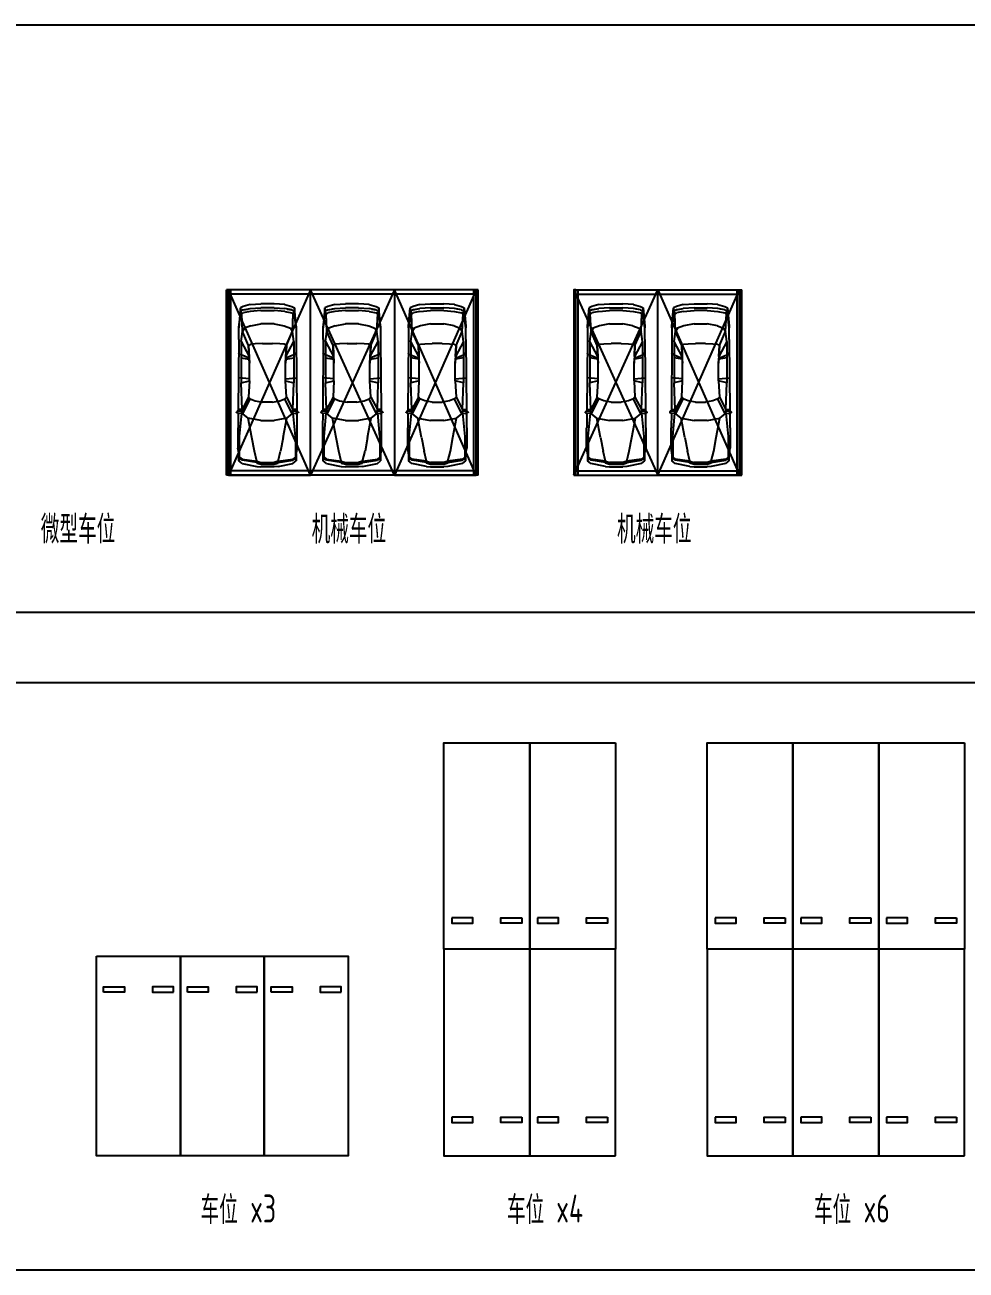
# Model space of a CAD drawing. Header units: millimetres. Extents: x 4401 to 92484, y 1885 to 582422.
# Drawn here: x 23947 to 50844, y 39468 to 75051 of the extents above; entities that cross this region are included whole.
import ezdxf
from ezdxf.enums import TextEntityAlignment as Align

# ---------------------------------------------------------------- set-up
doc = ezdxf.new("R2010")
doc.units = ezdxf.units.MM
doc.header["$MEASUREMENT"] = 0
doc.linetypes.add('CONTINOUS', pattern=[0])
for name, color, linetype in [('0-机械车位3变6', 140, 'Continuous'), ('E-UNIV-NOTE', 6, 'Continuous'), ('机械车位', 150, 'Continuous'), ('机械车位03', 140, 'Continuous'), ('重列Z', 10, 'Continuous')]:
    doc.layers.add(name, color=color, linetype=linetype)
doc.styles.get("Standard").update_dxf_attribs({"font": ''})
doc.styles.add('TH-STYLE3', font='TSSDENG', dxfattribs={"width": 0.7, "bigfont": 'TSSDCHN'})
doc.styles.get('Standard').set_extended_font_data('SimSun')

# ---------------------------------------------------------------- blocks, each defined once
blk = doc.blocks.new('A$C48E36DE6')
at = {"layer": '机械车位', "linetype": 'CONTINOUS'}
for points in [[(-7200, -5700), (-4800, -5700), (-4800, 0), (-7200, 0)], [(-4800, -5700), (-2400, -5700), (-2400, 0), (-4800, 0)], [(-2400, -5700), (0, -5700), (0, 0), (-2400, 0)], [(-7000, -4675), (-7000, -4825), (-6400, -4825), (-6400, -4675)], [(-5000, -4675), (-5000, -4825), (-5600, -4825), (-5600, -4675)], [(-4600, -4675), (-4600, -4825), (-4000, -4825), (-4000, -4675)], [(-2600, -4675), (-2600, -4825), (-3200, -4825), (-3200, -4675)], [(-2200, -4675), (-2200, -4825), (-1600, -4825), (-1600, -4675)], [(-200, -4675), (-200, -4825), (-800, -4825), (-800, -4675)]]:
    blk.add_lwpolyline(points, close=True, dxfattribs=at)
blk = doc.blocks.new('666666666666666')
at = {"color": 171}
for p, q in [((0, 7325), (0, 4925)), ((0, 4875), (0, 2475)), ((0, 2425), (0, 25))]:
    blk.add_line(p, q, dxfattribs=at)
for points in [[(0, 4900), (5900, 4900), (5900, 7350), (0, 7350)], [(1100, 7125), (950, 7125), (950, 6525), (1100, 6525)], [(11800, 4900), (5900, 4900), (5900, 7350), (11800, 7350)], [(6800, 7125), (6650, 7125), (6650, 6525), (6800, 6525)], [(1100, 5125), (950, 5125), (950, 5725), (1100, 5725)], [(6800, 5125), (6650, 5125), (6650, 5725), (6800, 5725)], [(0, 2450), (5900, 2450), (5900, 4900), (0, 4900)], [(1100, 4675), (950, 4675), (950, 4075), (1100, 4075)], [(11800, 2450), (5900, 2450), (5900, 4900), (11800, 4900)], [(6800, 4675), (6650, 4675), (6650, 4075), (6800, 4075)], [(1100, 2675), (950, 2675), (950, 3275), (1100, 3275)], [(6800, 2675), (6650, 2675), (6650, 3275), (6800, 3275)], [(0, 0), (5900, 0), (5900, 2450), (0, 2450)], [(1100, 2225), (950, 2225), (950, 1625), (1100, 1625)], [(11800, 0), (5900, 0), (5900, 2450), (11800, 2450)], [(6800, 2225), (6650, 2225), (6650, 1625), (6800, 1625)], [(1100, 225), (950, 225), (950, 825), (1100, 825)], [(6800, 225), (6650, 225), (6650, 825), (6800, 825)]]:
    blk.add_lwpolyline(points, close=True, dxfattribs=at)
blk = doc.blocks.new('A$C26E13461')
at = {"color": 171}
for p, q in [((-4875, -11800), (-2475, -11800)), ((-2425, -11800), (-25, -11800))]:
    blk.add_line(p, q, dxfattribs=at)
for points in [[(-2450, 0), (-2450, -5900), (-4900, -5900), (-4900, 0)], [(0, 0), (0, -5900), (-2450, -5900), (-2450, 0)], [(-4675, -5000), (-4675, -5150), (-4075, -5150), (-4075, -5000)], [(-2675, -5000), (-2675, -5150), (-3275, -5150), (-3275, -5000)], [(-2225, -5000), (-2225, -5150), (-1625, -5150), (-1625, -5000)], [(-225, -5000), (-225, -5150), (-825, -5150), (-825, -5000)], [(-2450, -11800), (-2450, -5900), (-4900, -5900), (-4900, -11800)], [(0, -11800), (0, -5900), (-2450, -5900), (-2450, -11800)], [(-4675, -10700), (-4675, -10850), (-4075, -10850), (-4075, -10700)], [(-2675, -10700), (-2675, -10850), (-3275, -10850), (-3275, -10700)], [(-2225, -10700), (-2225, -10850), (-1625, -10850), (-1625, -10700)], [(-225, -10700), (-225, -10850), (-825, -10850), (-825, -10700)]]:
    blk.add_lwpolyline(points, close=True, dxfattribs=at)
blk = doc.blocks.new('rtuy5iu')
at = {"layer": '机械车位03', "color": 8}
for p, q in [((1291024, 837273), (1291024, 831973)), ((1295824, 837273), (1291024, 837273)), ((1291086, 837273), (1291086, 831973)), ((1291086, 831973), (1291086, 837273)), ((1293424, 837273), (1291086, 831973)), ((1293424, 831973), (1291086, 837273)), ((1291149, 837273), (1291149, 831973)), ((1295824, 837273), (1293424, 831973)), ((1295824, 831973), (1293424, 837273)), ((1295699, 837273), (1295699, 831973)), ((1295824, 837148), (1291024, 837148)), ((1291473, 836941), (1291379, 836859)), ((1291473, 836941), (1291894, 837023)), ((1291894, 837023), (1292011, 837035)), ((1291894, 836924), (1292011, 836959)), ((1292011, 836953), (1291894, 836918)), ((1291894, 836871), (1291894, 836930)), ((1292011, 836924), (1291894, 836889)), ((1292386, 837035), (1292011, 837035)), ((1292386, 836959), (1292011, 836959)), ((1292011, 836953), (1292386, 836953)), ((1292011, 836924), (1292386, 836924)), ((1292199, 836959), (1292199, 836906)), ((1292504, 837023), (1292386, 837035)), ((1292386, 836959), (1292504, 836924)), ((1292504, 836918), (1292386, 836953)), ((1292386, 836924), (1292504, 836889)), ((1292504, 837023), (1292926, 836941)), ((1292504, 836930), (1292504, 836871)), ((1292926, 836941), (1293020, 836859)), ((1293885, 836941), (1293791, 836859)), ((1293885, 836941), (1294307, 837023)), ((1294307, 837023), (1294424, 837035)), ((1294307, 836924), (1294424, 836959)), ((1294424, 836953), (1294307, 836918)), ((1294307, 836871), (1294307, 836930)), ((1294424, 836924), (1294307, 836889)), ((1294799, 837035), (1294424, 837035)), ((1294799, 836959), (1294424, 836959)), ((1294424, 836953), (1294799, 836953)), ((1294424, 836924), (1294799, 836924)), ((1294612, 836959), (1294612, 836906)), ((1294917, 837023), (1294799, 837035)), ((1294799, 836959), (1294917, 836924)), ((1294917, 836918), (1294799, 836953)), ((1294799, 836924), (1294917, 836889)), ((1294917, 837023), (1295338, 836941)), ((1294917, 836930), (1294917, 836871)), ((1295338, 836941), (1295432, 836859)), ((1291377, 836637), (1291355, 836496)), ((1291400, 836790), (1291377, 836637)), ((1291377, 836637), (1291379, 836637)), ((1291379, 836859), (1291379, 836650)), ((1291379, 836859), (1291401, 836802)), ((1291401, 836790), (1291400, 836786)), ((1291473, 836847), (1291402, 836789)), ((1291402, 836754), (1291473, 836812)), ((1291402, 836812), (1291402, 836168)), ((1291894, 836906), (1291473, 836847)), ((1291473, 836812), (1291894, 836871)), ((1291824, 836589), (1291754, 836191)), ((1291894, 836871), (1291824, 836589)), ((1291894, 836871), (1292011, 836906)), ((1292011, 836906), (1292386, 836906)), ((1292504, 836871), (1292386, 836906)), ((1292504, 836906), (1292926, 836847)), ((1292504, 836871), (1292926, 836812)), ((1292504, 836871), (1292574, 836589)), ((1292644, 836191), (1292574, 836589)), ((1292996, 836789), (1292926, 836847)), ((1292996, 836754), (1292926, 836812)), ((1292996, 836168), (1292996, 836812)), ((1292998, 836790), (1292996, 836789)), ((1292997, 836802), (1293020, 836859)), ((1292998, 836790), (1293021, 836637)), ((1293020, 836648), (1293020, 836859)), ((1293020, 836637), (1293021, 836637)), ((1293043, 836496), (1293021, 836637)), ((1293022, 836635), (1293043, 836496)), ((1293789, 836637), (1293768, 836496)), ((1293813, 836790), (1293789, 836637)), ((1293789, 836637), (1293791, 836637)), ((1293791, 836859), (1293791, 836650)), ((1293791, 836859), (1293814, 836802)), ((1293813, 836790), (1293812, 836786)), ((1293885, 836847), (1293815, 836789)), ((1293815, 836754), (1293885, 836812)), ((1293815, 836812), (1293815, 836168)), ((1294307, 836906), (1293885, 836847)), ((1293885, 836812), (1294307, 836871)), ((1294236, 836589), (1294166, 836191)), ((1294307, 836871), (1294236, 836589)), ((1294307, 836871), (1294424, 836906)), ((1294424, 836906), (1294799, 836906)), ((1294917, 836871), (1294799, 836906)), ((1294917, 836906), (1295338, 836847)), ((1294917, 836871), (1295338, 836812)), ((1294917, 836871), (1294987, 836589)), ((1295057, 836191), (1294987, 836589)), ((1295409, 836789), (1295338, 836847)), ((1295409, 836754), (1295338, 836812)), ((1295409, 836168), (1295409, 836812)), ((1295410, 836790), (1295409, 836789)), ((1295410, 836802), (1295432, 836859)), ((1295410, 836790), (1295434, 836637)), ((1295432, 836648), (1295432, 836859)), ((1295432, 836637), (1295434, 836637)), ((1295455, 836496), (1295434, 836637)), ((1295434, 836635), (1295455, 836496)), ((1291355, 835921), (1291355, 836496)), ((1293043, 836496), (1293043, 835921)), ((1293768, 835921), (1293768, 836496)), ((1295455, 836496), (1295455, 835921)), ((1291364, 835497), (1291361, 835914)), ((1291402, 836168), (1291463, 835504)), ((1291754, 836191), (1291648, 835640)), ((1292644, 836191), (1292750, 835640)), ((1292996, 836168), (1292936, 835504)), ((1293034, 835497), (1293037, 835914)), ((1293777, 835497), (1293774, 835914)), ((1293815, 836168), (1293875, 835504)), ((1294166, 836191), (1294061, 835640)), ((1295057, 836191), (1295162, 835640)), ((1295409, 836168), (1295349, 835504)), ((1295447, 835497), (1295450, 835914)), ((1291322, 835483), (1291395, 835507)), ((1291470, 835503), (1291395, 835507)), ((1291477, 835499), (1291498, 835470)), ((1291489, 835483), (1291496, 835523)), ((1291648, 835640), (1291496, 835523)), ((1291496, 835523), (1291707, 835089)), ((1292011, 835711), (1291648, 835640)), ((1292011, 835711), (1292386, 835711)), ((1292750, 835640), (1292386, 835711)), ((1292902, 835523), (1292692, 835089)), ((1292750, 835640), (1292902, 835523)), ((1292900, 835470), (1292921, 835499)), ((1292910, 835483), (1292902, 835523)), ((1292928, 835503), (1293003, 835507)), ((1293076, 835483), (1293003, 835507)), ((1293734, 835483), (1293807, 835507)), ((1293883, 835503), (1293807, 835507)), ((1293890, 835499), (1293910, 835470)), ((1293901, 835483), (1293908, 835523)), ((1294061, 835640), (1293908, 835523)), ((1293908, 835523), (1294119, 835089)), ((1294424, 835711), (1294061, 835640)), ((1294424, 835711), (1294799, 835711)), ((1295162, 835640), (1294799, 835711)), ((1295315, 835523), (1295104, 835089)), ((1295162, 835640), (1295315, 835523)), ((1295313, 835470), (1295333, 835499)), ((1295322, 835483), (1295315, 835523)), ((1295340, 835503), (1295416, 835507)), ((1295489, 835483), (1295416, 835507)), ((1291350, 835434), (1291318, 835468)), ((1291352, 835431), (1291457, 835445)), ((1291457, 835431), (1291356, 835431)), ((1291379, 833390), (1291365, 835431)), ((1291473, 835394), (1291379, 835394)), ((1291473, 835394), (1291449, 834632)), ((1291457, 835445), (1291498, 835470)), ((1291496, 835470), (1291457, 835445)), ((1291457, 835445), (1291457, 835431)), ((1291457, 835431), (1291498, 835442)), ((1291469, 835434), (1291473, 835394)), ((1291473, 835394), (1291481, 835437)), ((1291660, 835043), (1291473, 835394)), ((1291497, 835469), (1291496, 835470)), ((1291498, 835442), (1291497, 835469)), ((1291707, 835089), (1291848, 835148)), ((1291848, 835148), (1292059, 835183)), ((1292340, 835183), (1292059, 835183)), ((1292340, 835183), (1292551, 835148)), ((1292551, 835148), (1292692, 835089)), ((1292738, 835043), (1292926, 835394)), ((1292941, 835445), (1292900, 835470)), ((1292900, 835442), (1292902, 835469)), ((1292900, 835442), (1292941, 835431)), ((1292902, 835469), (1292902, 835470)), ((1292902, 835470), (1292941, 835445)), ((1292918, 835437), (1292926, 835394)), ((1292929, 835434), (1292926, 835394)), ((1293020, 835394), (1292926, 835394)), ((1292926, 835394), (1292949, 834632)), ((1292941, 835445), (1292941, 835431)), ((1292941, 835445), (1293046, 835431)), ((1293042, 835431), (1292941, 835431)), ((1293020, 833390), (1293034, 835431)), ((1293048, 835434), (1293080, 835468)), ((1293762, 835434), (1293730, 835468)), ((1293765, 835431), (1293870, 835445)), ((1293870, 835431), (1293769, 835431)), ((1293791, 833390), (1293777, 835431)), ((1293885, 835394), (1293791, 835394)), ((1293885, 835394), (1293861, 834632)), ((1293870, 835445), (1293910, 835470)), ((1293909, 835470), (1293870, 835445)), ((1293870, 835445), (1293870, 835431)), ((1293870, 835431), (1293910, 835442)), ((1293881, 835434), (1293885, 835394)), ((1293885, 835394), (1293893, 835437)), ((1294073, 835043), (1293885, 835394)), ((1293909, 835469), (1293909, 835470)), ((1293910, 835442), (1293909, 835469)), ((1294119, 835089), (1294260, 835148)), ((1294260, 835148), (1294471, 835183)), ((1294752, 835183), (1294471, 835183)), ((1294752, 835183), (1294963, 835148)), ((1294963, 835148), (1295104, 835089)), ((1295151, 835043), (1295338, 835394)), ((1295353, 835445), (1295313, 835470)), ((1295313, 835442), (1295314, 835469)), ((1295313, 835442), (1295353, 835431)), ((1295314, 835469), (1295314, 835470)), ((1295314, 835470), (1295353, 835445)), ((1295331, 835437), (1295338, 835394)), ((1295342, 835434), (1295338, 835394)), ((1295432, 835394), (1295338, 835394)), ((1295338, 835394), (1295362, 834632)), ((1295353, 835445), (1295353, 835431)), ((1295353, 835445), (1295458, 835431)), ((1295454, 835431), (1295353, 835431)), ((1295432, 833390), (1295446, 835431)), ((1295461, 835434), (1295493, 835468)), ((1291660, 835043), (1291707, 835089)), ((1291684, 834574), (1291660, 835043)), ((1292692, 835089), (1292738, 835043)), ((1292738, 835043), (1292715, 834574)), ((1294073, 835043), (1294119, 835089)), ((1294096, 834574), (1294073, 835043)), ((1295104, 835089), (1295151, 835043)), ((1295151, 835043), (1295127, 834574)), ((1291684, 834515), (1291376, 834492)), ((1291449, 834632), (1291684, 834574)), ((1291449, 833449), (1291449, 834632)), ((1291684, 834574), (1291684, 834070)), ((1292715, 834574), (1292949, 834632)), ((1292715, 834574), (1292715, 834070)), ((1292715, 834515), (1293019, 834492)), ((1292949, 833449), (1292949, 834632)), ((1294096, 834515), (1293789, 834492)), ((1293861, 834632), (1294096, 834574)), ((1293861, 833449), (1293861, 834632)), ((1294096, 834574), (1294096, 834070)), ((1295127, 834574), (1295362, 834632)), ((1295127, 834574), (1295127, 834070)), ((1295127, 834515), (1295431, 834492)), ((1295362, 833449), (1295362, 834632)), ((1291660, 833566), (1291684, 834070)), ((1291684, 834070), (1291677, 833952)), ((1292721, 833952), (1292715, 834070)), ((1292715, 834070), (1292738, 833566)), ((1294073, 833566), (1294096, 834070)), ((1294096, 834070), (1294090, 833952)), ((1295133, 833952), (1295127, 834070)), ((1295127, 834070), (1295151, 833566)), ((1291402, 833824), (1291379, 833777)), ((1291449, 833835), (1291402, 833824)), ((1291449, 833917), (1291677, 833952)), ((1291677, 833929), (1291449, 833835)), ((1291449, 833449), (1291675, 833880)), ((1291676, 833882), (1291660, 833566)), ((1291676, 833882), (1291677, 833929)), ((1291677, 833952), (1291677, 833929)), ((1292722, 833929), (1292721, 833952)), ((1292721, 833952), (1292949, 833917)), ((1292949, 833835), (1292722, 833929)), ((1292723, 833882), (1292722, 833929)), ((1292723, 833882), (1292724, 833880)), ((1292738, 833566), (1292723, 833882)), ((1292724, 833880), (1292949, 833449)), ((1292996, 833824), (1292949, 833835)), ((1292996, 833824), (1293020, 833777)), ((1293815, 833824), (1293791, 833777)), ((1293861, 833835), (1293815, 833824)), ((1293861, 833917), (1294090, 833952)), ((1294089, 833929), (1293861, 833835)), ((1293861, 833449), (1294087, 833880)), ((1294088, 833882), (1294073, 833566)), ((1294088, 833882), (1294089, 833929)), ((1294090, 833952), (1294089, 833929)), ((1295134, 833929), (1295133, 833952)), ((1295133, 833952), (1295362, 833917)), ((1295362, 833835), (1295134, 833929)), ((1295135, 833882), (1295134, 833929)), ((1295135, 833882), (1295136, 833880)), ((1295151, 833566), (1295135, 833882)), ((1295136, 833880), (1295362, 833449)), ((1295409, 833824), (1295362, 833835)), ((1295409, 833824), (1295432, 833777)), ((1291379, 833390), (1291379, 833015)), ((1291449, 833449), (1291484, 833167)), ((1291660, 833566), (1291484, 833167)), ((1291660, 833566), (1291718, 833530)), ((1291848, 833519), (1291718, 833530)), ((1292059, 833507), (1291848, 833519)), ((1292059, 833507), (1292340, 833507)), ((1292551, 833519), (1292340, 833507)), ((1292679, 833530), (1292551, 833519)), ((1292738, 833566), (1292679, 833530)), ((1292738, 833566), (1292914, 833167)), ((1292949, 833449), (1292914, 833167)), ((1293020, 833015), (1293020, 833390)), ((1293791, 833390), (1293791, 833015)), ((1293861, 833449), (1293897, 833167)), ((1294073, 833566), (1293897, 833167)), ((1294073, 833566), (1294131, 833530)), ((1294260, 833519), (1294131, 833530)), ((1294471, 833507), (1294260, 833519)), ((1294471, 833507), (1294752, 833507)), ((1294963, 833519), (1294752, 833507)), ((1295092, 833530), (1294963, 833519)), ((1295151, 833566), (1295092, 833530)), ((1295151, 833566), (1295327, 833167)), ((1295362, 833449), (1295327, 833167)), ((1295432, 833015), (1295432, 833390)), ((1291379, 833061), (1291390, 832968)), ((1291379, 833061), (1291434, 832653)), ((1291426, 832488), (1291379, 833061)), ((1291426, 832488), (1291379, 833015)), ((1291384, 833008), (1291386, 833005)), ((1291484, 833167), (1291461, 832664)), ((1291543, 833074), (1291484, 833167)), ((1291718, 833003), (1291543, 833074)), ((1291718, 833003), (1292011, 832944)), ((1292386, 832944), (1292679, 833003)), ((1292679, 833003), (1292855, 833074)), ((1292855, 833074), (1292914, 833167)), ((1292914, 833167), (1292937, 832664)), ((1292964, 832653), (1293020, 833061)), ((1293020, 833061), (1292973, 832488)), ((1293020, 833015), (1292973, 832488)), ((1293020, 833061), (1293008, 832968)), ((1293013, 833005), (1293015, 833008)), ((1293791, 833061), (1293803, 832968)), ((1293791, 833061), (1293846, 832653)), ((1293838, 832488), (1293791, 833061)), ((1293838, 832488), (1293791, 833015)), ((1293796, 833008), (1293798, 833005)), ((1293897, 833167), (1293873, 832664)), ((1293955, 833074), (1293897, 833167)), ((1294131, 833003), (1293955, 833074)), ((1294131, 833003), (1294424, 832944)), ((1294799, 832944), (1295092, 833003)), ((1295092, 833003), (1295268, 833074)), ((1295268, 833074), (1295327, 833167)), ((1295327, 833167), (1295350, 832664)), ((1295377, 832653), (1295432, 833061)), ((1295432, 833061), (1295385, 832488)), ((1295432, 833015), (1295385, 832488)), ((1295432, 833061), (1295420, 832968)), ((1295425, 833005), (1295427, 833008)), ((1291390, 832968), (1291434, 832657)), ((1291434, 832657), (1291434, 832653)), ((1291461, 832664), (1291437, 832581)), ((1291461, 832664), (1291508, 832629)), ((1292386, 832944), (1292011, 832944)), ((1292937, 832664), (1292891, 832629)), ((1292961, 832581), (1292937, 832664)), ((1293008, 832968), (1292964, 832657)), ((1292964, 832657), (1292964, 832653)), ((1293803, 832968), (1293846, 832657)), ((1293846, 832657), (1293847, 832653)), ((1293873, 832664), (1293850, 832581)), ((1293873, 832664), (1293920, 832629)), ((1294799, 832944), (1294424, 832944)), ((1295350, 832664), (1295303, 832629)), ((1295373, 832581), (1295350, 832664)), ((1295420, 832968), (1295377, 832657)), ((1295377, 832657), (1295377, 832653)), ((1291436, 832604), (1291426, 832488)), ((1291508, 832453), (1291426, 832488)), ((1291508, 832546), (1291437, 832581)), ((1291707, 832593), (1291508, 832629)), ((1291508, 832546), (1291707, 832511)), ((1291508, 832546), (1291638, 832523)), ((1291707, 832394), (1291508, 832453)), ((1291640, 832523), (1291638, 832523)), ((1292011, 832570), (1291707, 832593)), ((1291707, 832511), (1292011, 832488)), ((1291707, 832394), (1292011, 832371)), ((1292011, 832570), (1292386, 832570)), ((1292386, 832488), (1292011, 832488)), ((1292386, 832371), (1292011, 832371)), ((1292692, 832593), (1292386, 832570)), ((1292386, 832488), (1292692, 832511)), ((1292692, 832394), (1292386, 832371)), ((1292692, 832593), (1292891, 832629)), ((1292891, 832546), (1292692, 832511)), ((1292692, 832394), (1292891, 832453)), ((1292761, 832523), (1292759, 832523)), ((1292761, 832523), (1292891, 832546)), ((1292891, 832546), (1292961, 832581)), ((1292891, 832453), (1292973, 832488)), ((1292973, 832488), (1292962, 832604)), ((1293849, 832604), (1293838, 832488)), ((1293920, 832453), (1293838, 832488)), ((1293920, 832546), (1293850, 832581)), ((1294119, 832593), (1293920, 832629)), ((1293920, 832546), (1294119, 832511)), ((1293920, 832546), (1294050, 832523)), ((1294119, 832394), (1293920, 832453)), ((1294053, 832523), (1294050, 832523)), ((1294424, 832570), (1294119, 832593)), ((1294119, 832511), (1294424, 832488)), ((1294119, 832394), (1294424, 832371)), ((1294424, 832570), (1294799, 832570)), ((1294799, 832488), (1294424, 832488)), ((1294799, 832371), (1294424, 832371)), ((1295104, 832593), (1294799, 832570)), ((1294799, 832488), (1295104, 832511)), ((1295104, 832394), (1294799, 832371)), ((1295104, 832593), (1295303, 832629)), ((1295303, 832546), (1295104, 832511)), ((1295104, 832394), (1295303, 832453)), ((1295173, 832523), (1295171, 832523)), ((1295173, 832523), (1295303, 832546)), ((1295303, 832546), (1295373, 832581)), ((1295303, 832453), (1295385, 832488)), ((1295385, 832488), (1295375, 832604)), ((1295824, 832098), (1291024, 832098)), ((1295824, 831973), (1291024, 831973))]:
    blk.add_line(p, q, dxfattribs=at)
for points in [[(1291086, 837273), (1293424, 837273), (1293424, 831973), (1291086, 831973)], [(1291086, 837273), (1291086, 837273), (1291086, 831973), (1291086, 831973)], [(1295824, 837273), (1295761, 837273), (1295761, 831973), (1295824, 831973)]]:
    blk.add_lwpolyline(points, close=True, dxfattribs=at)
for centre, start, end in [((1291470, 835494), 35.1542, 86.8636), ((1292928, 835494), 93.1798, 144.8458), ((1293882, 835494), 35.1542, 86.8636), ((1295341, 835494), 93.1798, 144.8458), ((1291325, 835474), 108.1573, 222.965), ((1291356, 835441), 222.965, 269.7454), ((1293042, 835441), 270.2546, 317.035), ((1293073, 835474), 317.035, 71.8427), ((1293737, 835474), 108.1573, 222.965), ((1293769, 835441), 222.965, 269.7454), ((1295454, 835441), 270.2546, 317.035), ((1295486, 835474), 317.035, 71.8427)]:
    blk.add_arc(centre, 9.33, start, end, dxfattribs=at)
at = {"layer": '机械车位03', "color": 8, "text_generation_flag": 4, "width": 0.8, "flags": 9}
for tag, p in [('YSIZE', (1292194, 834518)), ('XSIZE', (1292194, 834518)), ('YSIZE', (1294606, 834518)), ('XSIZE', (1294606, 834518))]:
    blk.add_attdef(tag, p, '', height=0.466, rotation=270, dxfattribs=at)
blk = doc.blocks.new('FGRE')
at = {"layer": '0-机械车位3变6', "color": 8}
for p, q in [((1291024, 837273), (1291024, 831973)), ((1298224, 837273), (1291024, 837273)), ((1291086, 837273), (1291086, 831973)), ((1291086, 831973), (1291086, 837273)), ((1293424, 837273), (1291086, 831973)), ((1293424, 831973), (1291086, 837273)), ((1291149, 837273), (1291149, 831973)), ((1295824, 837273), (1293424, 831973)), ((1295824, 831973), (1293424, 837273)), ((1298161, 837273), (1295824, 831973)), ((1298161, 831973), (1295824, 837273)), ((1298099, 837273), (1298099, 831973)), ((1298224, 837273), (1298224, 831973)), ((1298224, 837148), (1291024, 837148)), ((1291473, 836941), (1291379, 836859)), ((1291473, 836941), (1291894, 837023)), ((1291894, 837023), (1292011, 837035)), ((1291894, 836924), (1292011, 836959)), ((1292011, 836953), (1291894, 836918)), ((1291894, 836871), (1291894, 836930)), ((1292011, 836924), (1291894, 836889)), ((1292386, 837035), (1292011, 837035)), ((1292386, 836959), (1292011, 836959)), ((1292011, 836953), (1292386, 836953)), ((1292011, 836924), (1292386, 836924)), ((1292199, 836959), (1292199, 836906)), ((1292504, 837023), (1292386, 837035)), ((1292386, 836959), (1292504, 836924)), ((1292504, 836918), (1292386, 836953)), ((1292386, 836924), (1292504, 836889)), ((1292504, 837023), (1292926, 836941)), ((1292504, 836930), (1292504, 836871)), ((1292926, 836941), (1293020, 836859)), ((1293885, 836941), (1293791, 836859)), ((1293885, 836941), (1294307, 837023)), ((1294307, 837023), (1294424, 837035)), ((1294307, 836924), (1294424, 836959)), ((1294424, 836953), (1294307, 836918)), ((1294307, 836871), (1294307, 836930)), ((1294424, 836924), (1294307, 836889)), ((1294799, 837035), (1294424, 837035)), ((1294799, 836959), (1294424, 836959)), ((1294424, 836953), (1294799, 836953)), ((1294424, 836924), (1294799, 836924)), ((1294612, 836959), (1294612, 836906)), ((1294917, 837023), (1294799, 837035)), ((1294799, 836959), (1294917, 836924)), ((1294917, 836918), (1294799, 836953)), ((1294799, 836924), (1294917, 836889)), ((1294917, 837023), (1295338, 836941)), ((1294917, 836930), (1294917, 836871)), ((1295338, 836941), (1295432, 836859)), ((1296322, 836941), (1296228, 836859)), ((1296744, 837023), (1296322, 836941)), ((1296744, 837023), (1296861, 837035)), ((1296861, 836959), (1296744, 836924)), ((1296744, 836918), (1296861, 836953)), ((1296744, 836930), (1296744, 836871)), ((1296861, 836924), (1296744, 836889)), ((1296861, 837035), (1297236, 837035)), ((1296861, 836959), (1297236, 836959)), ((1297236, 836953), (1296861, 836953)), ((1297236, 836924), (1296861, 836924)), ((1297049, 836959), (1297049, 836906)), ((1297354, 837023), (1297236, 837035)), ((1297354, 836924), (1297236, 836959)), ((1297236, 836953), (1297354, 836918)), ((1297236, 836924), (1297354, 836889)), ((1297775, 836941), (1297354, 837023)), ((1297354, 836871), (1297354, 836930)), ((1297775, 836941), (1297869, 836859)), ((1291377, 836637), (1291355, 836496)), ((1291400, 836790), (1291377, 836637)), ((1291377, 836637), (1291379, 836637)), ((1291379, 836859), (1291379, 836650)), ((1291379, 836859), (1291401, 836802)), ((1291401, 836790), (1291400, 836786)), ((1291473, 836847), (1291402, 836789)), ((1291402, 836754), (1291473, 836812)), ((1291402, 836812), (1291402, 836168)), ((1291894, 836906), (1291473, 836847)), ((1291473, 836812), (1291894, 836871)), ((1291824, 836589), (1291754, 836191)), ((1291894, 836871), (1291824, 836589)), ((1291894, 836871), (1292011, 836906)), ((1292011, 836906), (1292386, 836906)), ((1292504, 836871), (1292386, 836906)), ((1292504, 836906), (1292926, 836847)), ((1292504, 836871), (1292926, 836812)), ((1292504, 836871), (1292574, 836589)), ((1292644, 836191), (1292574, 836589)), ((1292996, 836789), (1292926, 836847)), ((1292996, 836754), (1292926, 836812)), ((1292996, 836168), (1292996, 836812)), ((1292998, 836790), (1292996, 836789)), ((1292997, 836802), (1293020, 836859)), ((1292998, 836790), (1293021, 836637)), ((1293020, 836648), (1293020, 836859)), ((1293020, 836637), (1293021, 836637)), ((1293043, 836496), (1293021, 836637)), ((1293022, 836635), (1293043, 836496)), ((1293789, 836637), (1293768, 836496)), ((1293813, 836790), (1293789, 836637)), ((1293789, 836637), (1293791, 836637)), ((1293791, 836859), (1293791, 836650)), ((1293791, 836859), (1293814, 836802)), ((1293813, 836790), (1293812, 836786)), ((1293885, 836847), (1293815, 836789)), ((1293815, 836754), (1293885, 836812)), ((1293815, 836812), (1293815, 836168)), ((1294307, 836906), (1293885, 836847)), ((1293885, 836812), (1294307, 836871)), ((1294236, 836589), (1294166, 836191)), ((1294307, 836871), (1294236, 836589)), ((1294307, 836871), (1294424, 836906)), ((1294424, 836906), (1294799, 836906)), ((1294917, 836871), (1294799, 836906)), ((1294917, 836906), (1295338, 836847)), ((1294917, 836871), (1295338, 836812)), ((1294917, 836871), (1294987, 836589)), ((1295057, 836191), (1294987, 836589)), ((1295409, 836789), (1295338, 836847)), ((1295409, 836754), (1295338, 836812)), ((1295409, 836168), (1295409, 836812)), ((1295410, 836790), (1295409, 836789)), ((1295410, 836802), (1295432, 836859)), ((1295410, 836790), (1295434, 836637)), ((1295432, 836648), (1295432, 836859)), ((1295432, 836637), (1295434, 836637)), ((1295455, 836496), (1295434, 836637)), ((1295434, 836635), (1295455, 836496)), ((1296205, 836496), (1296227, 836637)), ((1296226, 836635), (1296205, 836496)), ((1296250, 836790), (1296227, 836637)), ((1296228, 836637), (1296227, 836637)), ((1296228, 836648), (1296228, 836859)), ((1296251, 836802), (1296228, 836859)), ((1296250, 836790), (1296252, 836789)), ((1296252, 836789), (1296322, 836847)), ((1296252, 836754), (1296322, 836812)), ((1296252, 836168), (1296252, 836812)), ((1296744, 836906), (1296322, 836847)), ((1296744, 836871), (1296322, 836812)), ((1296603, 836191), (1296674, 836589)), ((1296744, 836871), (1296674, 836589)), ((1296744, 836871), (1296861, 836906)), ((1297236, 836906), (1296861, 836906)), ((1297354, 836871), (1297236, 836906)), ((1297354, 836906), (1297775, 836847)), ((1297354, 836871), (1297424, 836589)), ((1297775, 836812), (1297354, 836871)), ((1297424, 836589), (1297494, 836191)), ((1297775, 836847), (1297846, 836789)), ((1297846, 836754), (1297775, 836812)), ((1297846, 836812), (1297846, 836168)), ((1297869, 836859), (1297847, 836802)), ((1297847, 836790), (1297848, 836786)), ((1297848, 836790), (1297871, 836637)), ((1297869, 836859), (1297869, 836650)), ((1297871, 836637), (1297869, 836637)), ((1297871, 836637), (1297893, 836496)), ((1291355, 835921), (1291355, 836496)), ((1293043, 836496), (1293043, 835921)), ((1293768, 835921), (1293768, 836496)), ((1295455, 836496), (1295455, 835921)), ((1296205, 836496), (1296205, 835921)), ((1297893, 835921), (1297893, 836496)), ((1291364, 835497), (1291361, 835914)), ((1291402, 836168), (1291463, 835504)), ((1291754, 836191), (1291648, 835640)), ((1292644, 836191), (1292750, 835640)), ((1292996, 836168), (1292936, 835504)), ((1293034, 835497), (1293037, 835914)), ((1293777, 835497), (1293774, 835914)), ((1293815, 836168), (1293875, 835504)), ((1294166, 836191), (1294061, 835640)), ((1295057, 836191), (1295162, 835640)), ((1295409, 836168), (1295349, 835504)), ((1295447, 835497), (1295450, 835914)), ((1296214, 835497), (1296211, 835914)), ((1296252, 836168), (1296312, 835504)), ((1296603, 836191), (1296498, 835640)), ((1297494, 836191), (1297600, 835640)), ((1297846, 836168), (1297785, 835504)), ((1297884, 835497), (1297887, 835914)), ((1291322, 835483), (1291395, 835507)), ((1291470, 835503), (1291395, 835507)), ((1291477, 835499), (1291498, 835470)), ((1291489, 835483), (1291496, 835523)), ((1291648, 835640), (1291496, 835523)), ((1291496, 835523), (1291707, 835089)), ((1292011, 835711), (1291648, 835640)), ((1292011, 835711), (1292386, 835711)), ((1292750, 835640), (1292386, 835711)), ((1292902, 835523), (1292692, 835089)), ((1292750, 835640), (1292902, 835523)), ((1292900, 835470), (1292921, 835499)), ((1292910, 835483), (1292902, 835523)), ((1292928, 835503), (1293003, 835507)), ((1293076, 835483), (1293003, 835507)), ((1293734, 835483), (1293807, 835507)), ((1293883, 835503), (1293807, 835507)), ((1293890, 835499), (1293910, 835470)), ((1293901, 835483), (1293908, 835523)), ((1294061, 835640), (1293908, 835523)), ((1293908, 835523), (1294119, 835089)), ((1294424, 835711), (1294061, 835640)), ((1294424, 835711), (1294799, 835711)), ((1295162, 835640), (1294799, 835711)), ((1295315, 835523), (1295104, 835089)), ((1295162, 835640), (1295315, 835523)), ((1295313, 835470), (1295333, 835499)), ((1295322, 835483), (1295315, 835523)), ((1295340, 835503), (1295416, 835507)), ((1295489, 835483), (1295416, 835507)), ((1296172, 835483), (1296245, 835507)), ((1296320, 835503), (1296245, 835507)), ((1296348, 835470), (1296327, 835499)), ((1296338, 835483), (1296346, 835523)), ((1296498, 835640), (1296346, 835523)), ((1296346, 835523), (1296556, 835089)), ((1296498, 835640), (1296861, 835711)), ((1297236, 835711), (1296861, 835711)), ((1297236, 835711), (1297600, 835640)), ((1297752, 835523), (1297541, 835089)), ((1297600, 835640), (1297752, 835523)), ((1297771, 835499), (1297750, 835470)), ((1297759, 835483), (1297752, 835523)), ((1297778, 835503), (1297853, 835507)), ((1297926, 835483), (1297853, 835507)), ((1291350, 835434), (1291318, 835468)), ((1291352, 835431), (1291457, 835445)), ((1291457, 835431), (1291356, 835431)), ((1291379, 833390), (1291365, 835431)), ((1291473, 835394), (1291379, 835394)), ((1291473, 835394), (1291449, 834632)), ((1291457, 835445), (1291498, 835470)), ((1291496, 835470), (1291457, 835445)), ((1291457, 835445), (1291457, 835431)), ((1291457, 835431), (1291498, 835442)), ((1291469, 835434), (1291473, 835394)), ((1291473, 835394), (1291481, 835437)), ((1291660, 835043), (1291473, 835394)), ((1291497, 835469), (1291496, 835470)), ((1291498, 835442), (1291497, 835469)), ((1291707, 835089), (1291848, 835148)), ((1291848, 835148), (1292059, 835183)), ((1292340, 835183), (1292059, 835183)), ((1292340, 835183), (1292551, 835148)), ((1292551, 835148), (1292692, 835089)), ((1292738, 835043), (1292926, 835394)), ((1292941, 835445), (1292900, 835470)), ((1292900, 835442), (1292902, 835469)), ((1292900, 835442), (1292941, 835431)), ((1292902, 835469), (1292902, 835470)), ((1292902, 835470), (1292941, 835445)), ((1292918, 835437), (1292926, 835394)), ((1292929, 835434), (1292926, 835394)), ((1293020, 835394), (1292926, 835394)), ((1292926, 835394), (1292949, 834632)), ((1292941, 835445), (1292941, 835431)), ((1292941, 835445), (1293046, 835431)), ((1293042, 835431), (1292941, 835431)), ((1293020, 833390), (1293034, 835431)), ((1293048, 835434), (1293080, 835468)), ((1293762, 835434), (1293730, 835468)), ((1293765, 835431), (1293870, 835445)), ((1293870, 835431), (1293769, 835431)), ((1293791, 833390), (1293777, 835431)), ((1293885, 835394), (1293791, 835394)), ((1293885, 835394), (1293861, 834632)), ((1293870, 835445), (1293910, 835470)), ((1293909, 835470), (1293870, 835445)), ((1293870, 835445), (1293870, 835431)), ((1293870, 835431), (1293910, 835442)), ((1293881, 835434), (1293885, 835394)), ((1293885, 835394), (1293893, 835437)), ((1294073, 835043), (1293885, 835394)), ((1293909, 835469), (1293909, 835470)), ((1293910, 835442), (1293909, 835469)), ((1294119, 835089), (1294260, 835148)), ((1294260, 835148), (1294471, 835183)), ((1294752, 835183), (1294471, 835183)), ((1294752, 835183), (1294963, 835148)), ((1294963, 835148), (1295104, 835089)), ((1295151, 835043), (1295338, 835394)), ((1295353, 835445), (1295313, 835470)), ((1295313, 835442), (1295314, 835469)), ((1295313, 835442), (1295353, 835431)), ((1295314, 835469), (1295314, 835470)), ((1295314, 835470), (1295353, 835445)), ((1295331, 835437), (1295338, 835394)), ((1295342, 835434), (1295338, 835394)), ((1295432, 835394), (1295338, 835394)), ((1295338, 835394), (1295362, 834632)), ((1295353, 835445), (1295353, 835431)), ((1295353, 835445), (1295458, 835431)), ((1295454, 835431), (1295353, 835431)), ((1295432, 833390), (1295446, 835431)), ((1295461, 835434), (1295493, 835468)), ((1296200, 835434), (1296168, 835468)), ((1296307, 835445), (1296202, 835431)), ((1296206, 835431), (1296307, 835431)), ((1296228, 833390), (1296214, 835431)), ((1296228, 835394), (1296322, 835394)), ((1296322, 835394), (1296299, 834632)), ((1296307, 835445), (1296348, 835470)), ((1296346, 835470), (1296307, 835445)), ((1296307, 835445), (1296307, 835431)), ((1296348, 835442), (1296307, 835431)), ((1296318, 835434), (1296322, 835394)), ((1296330, 835437), (1296322, 835394)), ((1296510, 835043), (1296322, 835394)), ((1296346, 835469), (1296346, 835470)), ((1296348, 835442), (1296346, 835469)), ((1296697, 835148), (1296556, 835089)), ((1296908, 835183), (1296697, 835148)), ((1296908, 835183), (1297189, 835183)), ((1297400, 835148), (1297189, 835183)), ((1297541, 835089), (1297400, 835148)), ((1297588, 835043), (1297775, 835394)), ((1297791, 835445), (1297750, 835470)), ((1297750, 835442), (1297751, 835469)), ((1297791, 835431), (1297750, 835442)), ((1297751, 835469), (1297752, 835470)), ((1297752, 835470), (1297791, 835445)), ((1297775, 835394), (1297767, 835437)), ((1297779, 835434), (1297775, 835394)), ((1297775, 835394), (1297869, 835394)), ((1297775, 835394), (1297799, 834632)), ((1297791, 835445), (1297791, 835431)), ((1297896, 835431), (1297791, 835445)), ((1297791, 835431), (1297892, 835431)), ((1297869, 833390), (1297883, 835431)), ((1297898, 835434), (1297930, 835468)), ((1291660, 835043), (1291707, 835089)), ((1291684, 834574), (1291660, 835043)), ((1292692, 835089), (1292738, 835043)), ((1292738, 835043), (1292715, 834574)), ((1294073, 835043), (1294119, 835089)), ((1294096, 834574), (1294073, 835043)), ((1295104, 835089), (1295151, 835043)), ((1295151, 835043), (1295127, 834574)), ((1296556, 835089), (1296510, 835043)), ((1296510, 835043), (1296533, 834574)), ((1297588, 835043), (1297541, 835089)), ((1297564, 834574), (1297588, 835043)), ((1291684, 834515), (1291376, 834492)), ((1291449, 834632), (1291684, 834574)), ((1291449, 833449), (1291449, 834632)), ((1291684, 834574), (1291684, 834070)), ((1292715, 834574), (1292949, 834632)), ((1292715, 834574), (1292715, 834070)), ((1292715, 834515), (1293019, 834492)), ((1292949, 833449), (1292949, 834632)), ((1294096, 834515), (1293789, 834492)), ((1293861, 834632), (1294096, 834574)), ((1293861, 833449), (1293861, 834632)), ((1294096, 834574), (1294096, 834070)), ((1295127, 834574), (1295362, 834632)), ((1295127, 834574), (1295127, 834070)), ((1295127, 834515), (1295431, 834492)), ((1295362, 833449), (1295362, 834632)), ((1296533, 834515), (1296229, 834492)), ((1296533, 834574), (1296299, 834632)), ((1296299, 833449), (1296299, 834632)), ((1296533, 834574), (1296533, 834070)), ((1297799, 834632), (1297564, 834574)), ((1297564, 834574), (1297564, 834070)), ((1297564, 834515), (1297872, 834492)), ((1297799, 833449), (1297799, 834632)), ((1291660, 833566), (1291684, 834070)), ((1291684, 834070), (1291677, 833952)), ((1292721, 833952), (1292715, 834070)), ((1292715, 834070), (1292738, 833566)), ((1294073, 833566), (1294096, 834070)), ((1294096, 834070), (1294090, 833952)), ((1295133, 833952), (1295127, 834070)), ((1295127, 834070), (1295151, 833566)), ((1296533, 834070), (1296510, 833566)), ((1296527, 833952), (1296533, 834070)), ((1297564, 834070), (1297571, 833952)), ((1297588, 833566), (1297564, 834070)), ((1291402, 833824), (1291379, 833777)), ((1291449, 833835), (1291402, 833824)), ((1291449, 833917), (1291677, 833952)), ((1291677, 833929), (1291449, 833835)), ((1291449, 833449), (1291675, 833880)), ((1291676, 833882), (1291660, 833566)), ((1291676, 833882), (1291677, 833929)), ((1291677, 833952), (1291677, 833929)), ((1292722, 833929), (1292721, 833952)), ((1292721, 833952), (1292949, 833917)), ((1292949, 833835), (1292722, 833929)), ((1292723, 833882), (1292722, 833929)), ((1292723, 833882), (1292724, 833880)), ((1292738, 833566), (1292723, 833882)), ((1292724, 833880), (1292949, 833449)), ((1292996, 833824), (1292949, 833835)), ((1292996, 833824), (1293020, 833777)), ((1293815, 833824), (1293791, 833777)), ((1293861, 833835), (1293815, 833824)), ((1293861, 833917), (1294090, 833952)), ((1294089, 833929), (1293861, 833835)), ((1293861, 833449), (1294087, 833880)), ((1294088, 833882), (1294073, 833566)), ((1294088, 833882), (1294089, 833929)), ((1294090, 833952), (1294089, 833929)), ((1295134, 833929), (1295133, 833952)), ((1295133, 833952), (1295362, 833917)), ((1295362, 833835), (1295134, 833929)), ((1295135, 833882), (1295134, 833929)), ((1295135, 833882), (1295136, 833880)), ((1295151, 833566), (1295135, 833882)), ((1295136, 833880), (1295362, 833449)), ((1295409, 833824), (1295362, 833835)), ((1295409, 833824), (1295432, 833777)), ((1296252, 833824), (1296228, 833777)), ((1296252, 833824), (1296299, 833835)), ((1296527, 833952), (1296299, 833917)), ((1296299, 833835), (1296526, 833929)), ((1296524, 833880), (1296299, 833449)), ((1296510, 833566), (1296525, 833882)), ((1296525, 833882), (1296524, 833880)), ((1296525, 833882), (1296526, 833929)), ((1296526, 833929), (1296527, 833952)), ((1297571, 833952), (1297571, 833929)), ((1297799, 833917), (1297571, 833952)), ((1297571, 833929), (1297799, 833835)), ((1297572, 833882), (1297571, 833929)), ((1297572, 833882), (1297588, 833566)), ((1297799, 833449), (1297573, 833880)), ((1297799, 833835), (1297846, 833824)), ((1297846, 833824), (1297869, 833777)), ((1291379, 833390), (1291379, 833015)), ((1291449, 833449), (1291484, 833167)), ((1291660, 833566), (1291484, 833167)), ((1291660, 833566), (1291718, 833530)), ((1291848, 833519), (1291718, 833530)), ((1292059, 833507), (1291848, 833519)), ((1292059, 833507), (1292340, 833507)), ((1292551, 833519), (1292340, 833507)), ((1292679, 833530), (1292551, 833519)), ((1292738, 833566), (1292679, 833530)), ((1292738, 833566), (1292914, 833167)), ((1292949, 833449), (1292914, 833167)), ((1293020, 833015), (1293020, 833390)), ((1293791, 833390), (1293791, 833015)), ((1293861, 833449), (1293897, 833167)), ((1294073, 833566), (1293897, 833167)), ((1294073, 833566), (1294131, 833530)), ((1294260, 833519), (1294131, 833530)), ((1294471, 833507), (1294260, 833519)), ((1294471, 833507), (1294752, 833507)), ((1294963, 833519), (1294752, 833507)), ((1295092, 833530), (1294963, 833519)), ((1295151, 833566), (1295092, 833530)), ((1295151, 833566), (1295327, 833167)), ((1295362, 833449), (1295327, 833167)), ((1295432, 833015), (1295432, 833390)), ((1296228, 833015), (1296228, 833390)), ((1296299, 833449), (1296334, 833167)), ((1296510, 833566), (1296334, 833167)), ((1296510, 833566), (1296568, 833530)), ((1296568, 833530), (1296697, 833519)), ((1296697, 833519), (1296908, 833507)), ((1297189, 833507), (1296908, 833507)), ((1297189, 833507), (1297400, 833519)), ((1297400, 833519), (1297529, 833530)), ((1297588, 833566), (1297529, 833530)), ((1297588, 833566), (1297764, 833167)), ((1297799, 833449), (1297764, 833167)), ((1297869, 833390), (1297869, 833015)), ((1291379, 833061), (1291390, 832968)), ((1291379, 833061), (1291434, 832653)), ((1291426, 832488), (1291379, 833061)), ((1291426, 832488), (1291379, 833015)), ((1291384, 833008), (1291386, 833005)), ((1291484, 833167), (1291461, 832664)), ((1291543, 833074), (1291484, 833167)), ((1291718, 833003), (1291543, 833074)), ((1291718, 833003), (1292011, 832944)), ((1292386, 832944), (1292679, 833003)), ((1292679, 833003), (1292855, 833074)), ((1292855, 833074), (1292914, 833167)), ((1292914, 833167), (1292937, 832664)), ((1292964, 832653), (1293020, 833061)), ((1293020, 833061), (1292973, 832488)), ((1293020, 833015), (1292973, 832488)), ((1293020, 833061), (1293008, 832968)), ((1293013, 833005), (1293015, 833008)), ((1293791, 833061), (1293803, 832968)), ((1293791, 833061), (1293846, 832653)), ((1293838, 832488), (1293791, 833061)), ((1293838, 832488), (1293791, 833015)), ((1293796, 833008), (1293798, 833005)), ((1293897, 833167), (1293873, 832664)), ((1293955, 833074), (1293897, 833167)), ((1294131, 833003), (1293955, 833074)), ((1294131, 833003), (1294424, 832944)), ((1294799, 832944), (1295092, 833003)), ((1295092, 833003), (1295268, 833074)), ((1295268, 833074), (1295327, 833167)), ((1295327, 833167), (1295350, 832664)), ((1295377, 832653), (1295432, 833061)), ((1295432, 833061), (1295385, 832488)), ((1295432, 833015), (1295385, 832488)), ((1295432, 833061), (1295420, 832968)), ((1295425, 833005), (1295427, 833008)), ((1296228, 833061), (1296240, 832968)), ((1296283, 832653), (1296228, 833061)), ((1296228, 833061), (1296275, 832488)), ((1296228, 833015), (1296275, 832488)), ((1296235, 833005), (1296233, 833008)), ((1296334, 833167), (1296311, 832664)), ((1296393, 833074), (1296334, 833167)), ((1296568, 833003), (1296393, 833074)), ((1296861, 832944), (1296568, 833003)), ((1297529, 833003), (1297236, 832944)), ((1297529, 833003), (1297705, 833074)), ((1297705, 833074), (1297764, 833167)), ((1297764, 833167), (1297787, 832664)), ((1297869, 833061), (1297814, 832653)), ((1297822, 832488), (1297869, 833061)), ((1297822, 832488), (1297869, 833015)), ((1297869, 833061), (1297858, 832968)), ((1297864, 833008), (1297862, 833005)), ((1291390, 832968), (1291434, 832657)), ((1291434, 832657), (1291434, 832653)), ((1291461, 832664), (1291437, 832581)), ((1291461, 832664), (1291508, 832629)), ((1292386, 832944), (1292011, 832944)), ((1292937, 832664), (1292891, 832629)), ((1292961, 832581), (1292937, 832664)), ((1293008, 832968), (1292964, 832657)), ((1292964, 832657), (1292964, 832653)), ((1293803, 832968), (1293846, 832657)), ((1293846, 832657), (1293847, 832653)), ((1293873, 832664), (1293850, 832581)), ((1293873, 832664), (1293920, 832629)), ((1294799, 832944), (1294424, 832944)), ((1295350, 832664), (1295303, 832629)), ((1295373, 832581), (1295350, 832664)), ((1295420, 832968), (1295377, 832657)), ((1295377, 832657), (1295377, 832653)), ((1296240, 832968), (1296283, 832657)), ((1296283, 832657), (1296284, 832653)), ((1296287, 832581), (1296311, 832664)), ((1296311, 832664), (1296357, 832629)), ((1296861, 832944), (1297236, 832944)), ((1297787, 832664), (1297740, 832629)), ((1297787, 832664), (1297811, 832581)), ((1297858, 832968), (1297814, 832657)), ((1297814, 832657), (1297814, 832653)), ((1291436, 832604), (1291426, 832488)), ((1291508, 832453), (1291426, 832488)), ((1291508, 832546), (1291437, 832581)), ((1291707, 832593), (1291508, 832629)), ((1291508, 832546), (1291707, 832511)), ((1291508, 832546), (1291638, 832523)), ((1291707, 832394), (1291508, 832453)), ((1291640, 832523), (1291638, 832523)), ((1292011, 832570), (1291707, 832593)), ((1291707, 832511), (1292011, 832488)), ((1291707, 832394), (1292011, 832371)), ((1292011, 832570), (1292386, 832570)), ((1292386, 832488), (1292011, 832488)), ((1292386, 832371), (1292011, 832371)), ((1292692, 832593), (1292386, 832570)), ((1292386, 832488), (1292692, 832511)), ((1292692, 832394), (1292386, 832371)), ((1292692, 832593), (1292891, 832629)), ((1292891, 832546), (1292692, 832511)), ((1292692, 832394), (1292891, 832453)), ((1292761, 832523), (1292759, 832523)), ((1292761, 832523), (1292891, 832546)), ((1292891, 832546), (1292961, 832581)), ((1292891, 832453), (1292973, 832488)), ((1292973, 832488), (1292962, 832604)), ((1293849, 832604), (1293838, 832488)), ((1293920, 832453), (1293838, 832488)), ((1293920, 832546), (1293850, 832581)), ((1294119, 832593), (1293920, 832629)), ((1293920, 832546), (1294119, 832511)), ((1293920, 832546), (1294050, 832523)), ((1294119, 832394), (1293920, 832453)), ((1294053, 832523), (1294050, 832523)), ((1294424, 832570), (1294119, 832593)), ((1294119, 832511), (1294424, 832488)), ((1294119, 832394), (1294424, 832371)), ((1294424, 832570), (1294799, 832570)), ((1294799, 832488), (1294424, 832488)), ((1294799, 832371), (1294424, 832371)), ((1295104, 832593), (1294799, 832570)), ((1294799, 832488), (1295104, 832511)), ((1295104, 832394), (1294799, 832371)), ((1295104, 832593), (1295303, 832629)), ((1295303, 832546), (1295104, 832511)), ((1295104, 832394), (1295303, 832453)), ((1295173, 832523), (1295171, 832523)), ((1295173, 832523), (1295303, 832546)), ((1295303, 832546), (1295373, 832581)), ((1295303, 832453), (1295385, 832488)), ((1295385, 832488), (1295375, 832604)), ((1296275, 832488), (1296286, 832604)), ((1296357, 832453), (1296275, 832488)), ((1296357, 832546), (1296287, 832581)), ((1296556, 832593), (1296357, 832629)), ((1296357, 832546), (1296556, 832511)), ((1296487, 832523), (1296357, 832546)), ((1296556, 832394), (1296357, 832453)), ((1296487, 832523), (1296489, 832523)), ((1296556, 832593), (1296861, 832570)), ((1296861, 832488), (1296556, 832511)), ((1296556, 832394), (1296861, 832371)), ((1297236, 832570), (1296861, 832570)), ((1296861, 832488), (1297236, 832488)), ((1296861, 832371), (1297236, 832371)), ((1297236, 832570), (1297541, 832593)), ((1297541, 832511), (1297236, 832488)), ((1297541, 832394), (1297236, 832371)), ((1297541, 832593), (1297740, 832629)), ((1297740, 832546), (1297541, 832511)), ((1297541, 832394), (1297740, 832453)), ((1297608, 832523), (1297610, 832523)), ((1297740, 832546), (1297610, 832523)), ((1297740, 832546), (1297811, 832581)), ((1297740, 832453), (1297822, 832488)), ((1297812, 832604), (1297822, 832488)), ((1298224, 832098), (1291024, 832098)), ((1298224, 831973), (1291024, 831973))]:
    blk.add_line(p, q, dxfattribs=at)
for points in [[(1291086, 837273), (1293424, 837273), (1293424, 831973), (1291086, 831973)], [(1291086, 837273), (1291086, 837273), (1291086, 831973), (1291086, 831973)], [(1295824, 837273), (1298161, 837273), (1298161, 831973), (1295824, 831973)]]:
    blk.add_lwpolyline(points, close=True, dxfattribs=at)
for centre, start, end in [((1291470, 835494), 35.1542, 86.8636), ((1292928, 835494), 93.1798, 144.8458), ((1293882, 835494), 35.1542, 86.8636), ((1295341, 835494), 93.1798, 144.8458), ((1296320, 835494), 35.1542, 86.8202), ((1297778, 835494), 93.1364, 144.8458), ((1291325, 835474), 108.1573, 222.965), ((1291356, 835441), 222.965, 269.7454), ((1293042, 835441), 270.2546, 317.035), ((1293073, 835474), 317.035, 71.8427), ((1293737, 835474), 108.1573, 222.965), ((1293769, 835441), 222.965, 269.7454), ((1295454, 835441), 270.2546, 317.035), ((1295486, 835474), 317.035, 71.8427), ((1296175, 835474), 108.1573, 222.965), ((1296206, 835441), 222.965, 269.7454), ((1297892, 835441), 270.2546, 317.035), ((1297923, 835474), 317.035, 71.8427)]:
    blk.add_arc(centre, 9.33, start, end, dxfattribs=at)
at = {"layer": '0-机械车位3变6', "color": 8, "text_generation_flag": 4, "width": 0.8, "flags": 9}
for tag, p in [('YSIZE', (1292194, 834518)), ('XSIZE', (1292194, 834518)), ('YSIZE', (1294606, 834518)), ('XSIZE', (1294606, 834518))]:
    blk.add_attdef(tag, p, '', height=0.466, rotation=270, dxfattribs=at)
at = {"layer": '0-机械车位3变6', "color": 8, "width": 0.8, "flags": 9}
for tag in ['YSIZE', 'XSIZE']:
    blk.add_attdef(tag, (1297054, 834518), '', height=0.466, rotation=270, dxfattribs=at)

msp = doc.modelspace()

# ---------------------------------------------------------------- linework, layer by layer
for points in [[(4401, 75051), (92484, 75051), (92484, 58259), (4401, 58259)], [(4401, 56259), (92484, 56259), (92484, 39468), (4401, 39468)]]:
    msp.add_lwpolyline(points, close=True)

# ---------------------------------------------------------------- block references
at = {"layer": '0-机械车位3变6', "color": 3, "xscale": -1, "rotation": 180}
msp.add_blockref('FGRE', (-1261319, 899455), dxfattribs=at)
at = {"layer": '机械车位'}
msp.add_blockref('A$C26E13461', (40822, 54536), dxfattribs=at)
at = {"layer": '机械车位', "xscale": -1, "rotation": 180}
msp.add_blockref('A$C48E36DE6', (33189, 42736), dxfattribs=at)
at = {"layer": '机械车位03', "rotation": 179.999999999997}
msp.add_blockref('rtuy5iu', (1335455, 899455), dxfattribs=at)
at = {"layer": '重列Z', "color": 1, "rotation": 90}
msp.add_blockref('666666666666666', (50797, 42736), dxfattribs=at)

# ---------------------------------------------------------------- texts
at = {"layer": 'E-UNIV-NOTE', "style": 'TH-STYLE3', "width": 0.7}
for s, p in [('微型车位', (25466, 60675)), ('机械车位', (33206, 60675)), ('机械车位', (41932, 60675)), ('车位', (29499, 41228)), ('车位', (38257, 41228)), ('车位', (47031, 41228)), ('x3', (30756, 41228)), ('x4', (39514, 41228)), ('x6', (48289, 41228))]:
    msp.add_text(s, height=800, dxfattribs=at).set_placement(p, align=Align.MIDDLE)

doc.saveas('drawing.dxf')
